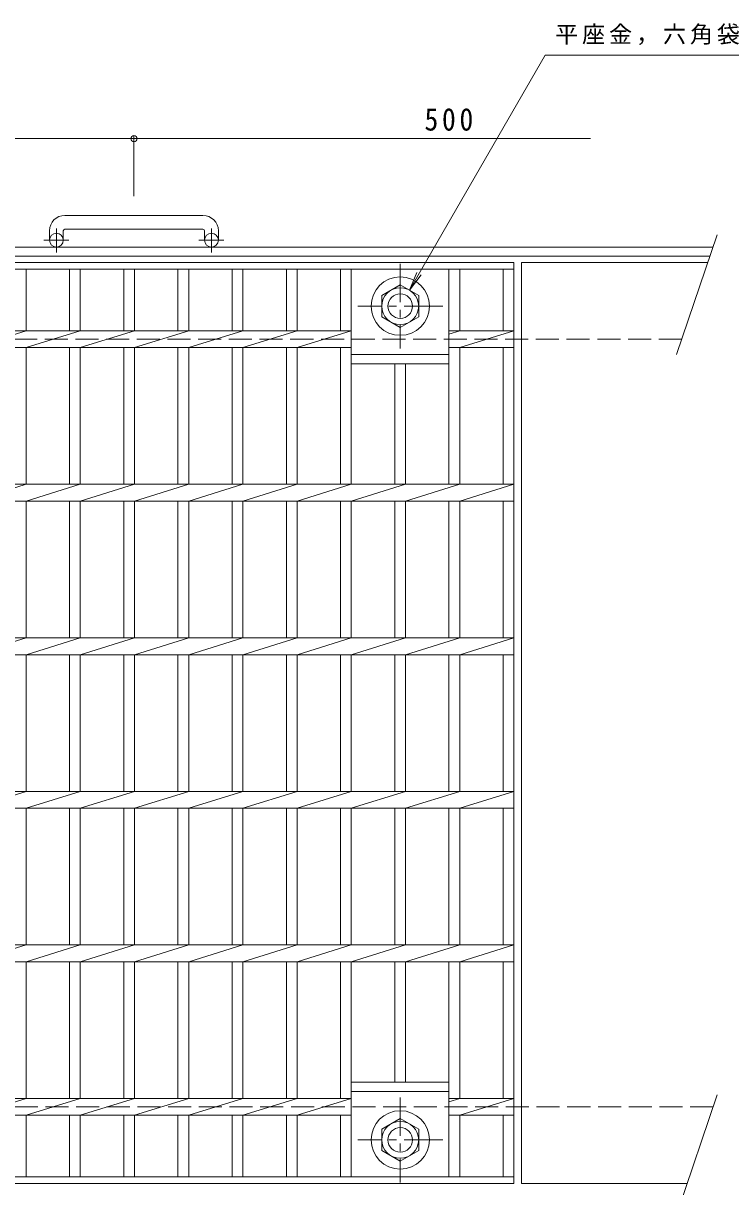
# Model space of a CAD drawing. Units: millimetres, scale not verified. Extents: x -929 to 904, y -686 to 679.
# Drawn here: x -183 to 278, y -153 to 605 of the extents above; entities that cross this region are included whole.
import ezdxf

# ---------------------------------------------------------------- set-up
doc = ezdxf.new("R2010")
doc.units = ezdxf.units.MM
doc.header["$LTSCALE"] = 5
doc.header["$PDMODE"] = 32
doc.header["$PDSIZE"] = 4
doc.linetypes.add('CHAIN1', pattern=[8, 5, -1, 1, -1])
doc.linetypes.add('DASHED3', pattern=[4, 3, -1])
for name, color, linetype, lineweight in [('0-1_躯体', 2, 'Continuous', 9), ('0-2_仕上', 3, 'Continuous', 9), ('0-4_その他', 7, 'Continuous', 9), ('0-5_寸法', 7, 'Continuous', 9)]:
    doc.layers.add(name, color=color, linetype=linetype, lineweight=lineweight)
doc.styles.add('ＭＳ ゴシック', font='')
doc.styles.get('ＭＳ ゴシック').set_extended_font_data('MS Gothic')

msp = doc.modelspace()

# ---------------------------------------------------------------- linework, layer by layer
at = {"layer": '0-1_躯体'}
for p, q in [((-65.846, 479.662), (-155.846, 479.662)), ((-155.846, 470.662), (-65.846, 470.662)), ((-165.846, 469.662), (-165.846, 463.562)), ((-156.846, 469.662), (-156.846, 463.562)), ((-64.846, 469.662), (-64.846, 463.562)), ((-55.846, 469.662), (-55.846, 463.562)), ((269.194, 467.016), (242.591, 388.978)), ((266.483, 459.062), (-860.846, 459.062)), ((264.437, 453.062), (-860.846, 453.062)), ((269.194, -92.984), (242.591, -171.022))]:
    msp.add_line(p, q, dxfattribs=at)
at = {"layer": '0-1_躯体', "linetype": 'CHAIN1'}
for p, q in [((-161.346, 455.454), (-161.346, 471.052)), ((-60.346, 455.454), (-60.346, 471.052)), ((-153.183, 463.562), (-169.59, 463.562)), ((-52.183, 463.562), (-68.59, 463.562)), ((62.655, 448.199), (62.655, 392.925)), ((90.291, 420.562), (35.018, 420.562)), ((62.655, -94.801), (62.655, -150.075)), ((90.291, -122.438), (35.018, -122.438))]:
    msp.add_line(p, q, dxfattribs=at)
at = {"layer": '0-1_躯体', "linetype": 'DASHED3'}
for p, q in [((246.028, 399.062), (-860.846, 399.062)), ((266.483, -100.938), (-860.846, -100.938))]:
    msp.add_line(p, q, dxfattribs=at)
at = {"layer": '0-1_躯体'}
for points in [[(74.655, 427.49), (74.655, 413.634), (62.655, 406.705), (50.655, 413.634), (50.655, 427.49), (62.655, 434.418)], [(74.655, -129.366), (74.655, -115.51), (62.655, -108.581), (50.655, -115.51), (50.655, -129.366), (62.655, -136.295)]]:
    msp.add_lwpolyline(points, close=True, dxfattribs=at)
for centre, radius in [((-161.346, 463.562), 4.5), ((-60.346, 463.562), 4.5), ((62.655, 420.562), 19), ((62.655, 420.562), 12), ((62.655, 420.562), 8), ((62.655, -122.438), 19), ((62.655, -122.438), 12), ((62.655, -122.438), 8)]:
    msp.add_circle(centre, radius, dxfattribs=at)
for centre, radius, start, end in [((-155.846, 469.662), 10, 90, 180), ((-65.846, 469.662), 10, 0, 90), ((-155.846, 469.662), 1, 90, 180), ((-65.846, 469.662), 1, 0, 90)]:
    msp.add_arc(centre, radius, start, end, dxfattribs=at)
at = {"layer": '0-2_仕上'}
for p, q in [((-858.346, 449.062), (136.655, 449.062)), ((136.655, 449.062), (136.655, -150.938)), ((141.655, 449.062), (263.074, 449.062)), ((141.655, 449.062), (141.655, -150.938)), ((-858.346, 444.562), (136.655, 444.562)), ((-181.059, 444.562), (-181.059, 404.562)), ((-152.76, 444.562), (-152.76, 404.562)), ((-145.76, 444.562), (-145.76, 404.562)), ((-117.46, 444.562), (-117.46, 404.562)), ((-110.46, 444.562), (-110.46, 404.562)), ((-82.161, 444.562), (-82.161, 404.562)), ((-75.161, 444.562), (-75.161, 404.562)), ((-46.862, 444.562), (-46.862, 404.562)), ((-39.862, 444.562), (-39.862, 404.562)), ((-11.546, 444.562), (-11.546, 404.562)), ((-4.545, 444.562), (-4.545, 404.562)), ((23.755, 444.562), (23.755, 404.562)), ((30.755, 444.562), (30.755, 304.562)), ((94.354, 444.562), (94.354, 304.562)), ((101.355, 444.562), (101.355, 404.562)), ((129.654, 444.562), (129.654, 404.562)), ((-752.845, 404.562), (30.755, 404.562)), ((-216.358, 393.562), (-181.058, 404.562)), ((-181.059, 393.562), (-145.759, 404.562)), ((-145.76, 393.562), (-110.459, 404.562)), ((-110.46, 393.562), (-75.16, 404.562)), ((-75.161, 393.562), (-39.861, 404.562)), ((-39.846, 393.562), (-4.546, 404.562)), ((-4.546, 393.562), (30.755, 404.562)), ((94.354, 404.562), (136.655, 404.562)), ((94.354, 402.381), (101.355, 404.562)), ((101.354, 393.562), (136.654, 404.562)), ((-752.845, 393.562), (30.755, 393.562)), ((-181.059, 393.562), (-181.059, 304.562)), ((-152.76, 393.562), (-152.76, 304.562)), ((-145.76, 393.562), (-145.76, 304.562)), ((-117.46, 393.562), (-117.46, 304.562)), ((-110.46, 393.562), (-110.46, 304.562)), ((-82.161, 393.562), (-82.161, 304.562)), ((-75.161, 393.562), (-75.161, 304.562)), ((-46.862, 393.562), (-46.862, 304.562)), ((-39.862, 393.562), (-39.862, 304.562)), ((-11.546, 393.562), (-11.546, 304.562)), ((-4.545, 393.562), (-4.545, 304.562)), ((23.755, 393.562), (23.755, 304.562)), ((30.755, 389.063), (94.354, 389.063)), ((94.354, 393.562), (136.655, 393.562)), ((101.355, 393.562), (101.355, 304.562)), ((129.654, 393.562), (129.654, 304.562)), ((30.755, 383.062), (94.354, 383.062)), ((59.054, 383.062), (59.054, 304.562)), ((66.054, 383.062), (66.054, 304.562)), ((-858.346, 304.562), (136.655, 304.562)), ((-216.358, 293.562), (-181.058, 304.562)), ((-181.059, 293.562), (-145.759, 304.562)), ((-145.76, 293.562), (-110.459, 304.562)), ((-110.46, 293.562), (-75.16, 304.562)), ((-75.161, 293.562), (-39.861, 304.562)), ((-39.846, 293.562), (-4.546, 304.562)), ((-4.546, 293.562), (30.754, 304.562)), ((30.754, 293.562), (66.054, 304.562)), ((66.054, 293.562), (101.354, 304.562)), ((101.354, 293.562), (136.654, 304.562)), ((-858.346, 293.562), (136.655, 293.562)), ((-181.059, 293.562), (-181.059, 204.562)), ((-152.76, 293.562), (-152.76, 204.562)), ((-145.76, 293.562), (-145.76, 204.562)), ((-117.46, 293.562), (-117.46, 204.562)), ((-110.46, 293.562), (-110.46, 204.562)), ((-82.161, 293.562), (-82.161, 204.562)), ((-75.161, 293.562), (-75.161, 204.562)), ((-46.862, 293.562), (-46.862, 204.562)), ((-39.862, 293.562), (-39.862, 204.562)), ((-11.546, 293.562), (-11.546, 204.562)), ((-4.545, 293.562), (-4.545, 204.562)), ((23.755, 293.562), (23.755, 204.562)), ((30.755, 293.562), (30.755, 204.562)), ((59.054, 293.562), (59.054, 204.562)), ((66.054, 293.562), (66.054, 204.562)), ((94.354, 293.562), (94.354, 204.562)), ((101.355, 293.562), (101.355, 204.562)), ((129.654, 293.562), (129.654, 204.562)), ((-858.346, 204.562), (136.655, 204.562)), ((-216.358, 193.562), (-181.058, 204.562)), ((-181.059, 193.562), (-145.759, 204.562)), ((-145.76, 193.562), (-110.459, 204.562)), ((-110.46, 193.562), (-75.16, 204.562)), ((-75.161, 193.562), (-39.861, 204.562)), ((-39.846, 193.562), (-4.546, 204.562)), ((-4.546, 193.562), (30.754, 204.562)), ((30.754, 193.562), (66.054, 204.562)), ((66.054, 193.562), (101.354, 204.562)), ((101.354, 193.562), (136.654, 204.562)), ((-858.346, 193.562), (136.655, 193.562)), ((-181.059, 193.562), (-181.059, 104.562)), ((-152.76, 193.562), (-152.76, 104.562)), ((-145.76, 193.562), (-145.76, 104.562)), ((-117.46, 193.562), (-117.46, 104.562)), ((-110.46, 193.562), (-110.46, 104.562)), ((-82.161, 193.562), (-82.161, 104.562)), ((-75.161, 193.562), (-75.161, 104.562)), ((-46.862, 193.562), (-46.862, 104.562)), ((-39.862, 193.562), (-39.862, 104.562)), ((-11.546, 193.562), (-11.546, 104.562)), ((-4.545, 193.562), (-4.545, 104.562)), ((23.755, 193.562), (23.755, 104.562)), ((30.755, 193.562), (30.755, 104.562)), ((59.054, 193.562), (59.054, 104.562)), ((66.054, 193.562), (66.054, 104.562)), ((94.354, 193.562), (94.354, 104.562)), ((101.355, 193.562), (101.355, 104.562)), ((129.654, 193.562), (129.654, 104.562)), ((-858.346, 104.562), (136.655, 104.562)), ((-216.358, 93.562), (-181.058, 104.562)), ((-181.059, 93.562), (-145.759, 104.562)), ((-145.76, 93.562), (-110.459, 104.562)), ((-110.46, 93.562), (-75.16, 104.562)), ((-75.161, 93.562), (-39.861, 104.562)), ((-39.846, 93.562), (-4.546, 104.562)), ((-4.546, 93.562), (30.754, 104.562)), ((30.754, 93.562), (66.054, 104.562)), ((66.054, 93.562), (101.354, 104.562)), ((101.354, 93.562), (136.654, 104.562)), ((-858.346, 93.562), (136.655, 93.562)), ((-181.059, 93.562), (-181.059, 4.562)), ((-152.76, 93.562), (-152.76, 4.562)), ((-145.76, 93.562), (-145.76, 4.562)), ((-117.46, 93.562), (-117.46, 4.562)), ((-110.46, 93.562), (-110.46, 4.562)), ((-82.161, 93.562), (-82.161, 4.562)), ((-75.161, 93.562), (-75.161, 4.562)), ((-46.862, 93.562), (-46.862, 4.562)), ((-39.862, 93.562), (-39.862, 4.562)), ((-11.546, 93.562), (-11.546, 4.562)), ((-4.545, 93.562), (-4.545, 4.562)), ((23.755, 93.562), (23.755, 4.562)), ((30.755, 93.562), (30.755, 4.562)), ((59.054, 93.562), (59.054, 4.562)), ((66.054, 93.562), (66.054, 4.562)), ((94.354, 93.562), (94.354, 4.562)), ((101.355, 93.562), (101.355, 4.562)), ((129.654, 93.562), (129.654, 4.562)), ((-858.346, 4.562), (136.655, 4.562)), ((-216.358, -6.438), (-181.058, 4.562)), ((-181.059, -6.438), (-145.759, 4.562)), ((-145.76, -6.438), (-110.459, 4.562)), ((-110.46, -6.438), (-75.16, 4.562)), ((-75.161, -6.438), (-39.861, 4.562)), ((-39.846, -6.438), (-4.546, 4.562)), ((-4.546, -6.438), (30.754, 4.562)), ((30.754, -6.438), (66.054, 4.562)), ((66.054, -6.438), (101.354, 4.562)), ((101.354, -6.438), (136.654, 4.562)), ((-858.346, -6.438), (136.655, -6.438)), ((-181.059, -6.438), (-181.059, -95.438)), ((-152.76, -6.438), (-152.76, -95.438)), ((-145.76, -6.438), (-145.76, -95.438)), ((-117.46, -6.438), (-117.46, -95.438)), ((-110.46, -6.438), (-110.46, -95.438)), ((-82.161, -6.438), (-82.161, -95.438)), ((-75.161, -6.438), (-75.161, -95.438)), ((-46.862, -6.438), (-46.862, -95.438)), ((-39.862, -6.438), (-39.862, -95.438)), ((-11.546, -6.438), (-11.546, -95.438)), ((-4.545, -6.438), (-4.545, -95.438)), ((23.755, -6.438), (23.755, -95.438)), ((30.755, -6.438), (30.755, -146.438)), ((59.054, -6.438), (59.054, -84.938)), ((66.054, -6.438), (66.054, -84.938)), ((94.354, -6.438), (94.354, -146.438)), ((101.355, -6.438), (101.355, -95.438)), ((129.654, -6.438), (129.654, -95.438)), ((94.354, -84.938), (30.755, -84.938)), ((-752.845, -95.438), (30.755, -95.438)), ((-216.358, -106.437), (-181.058, -95.438)), ((-181.059, -106.437), (-145.759, -95.438)), ((-145.76, -106.437), (-110.459, -95.438)), ((-110.46, -106.437), (-75.16, -95.438)), ((-75.161, -106.437), (-39.861, -95.438)), ((-39.846, -106.437), (-4.546, -95.438)), ((-4.546, -106.437), (30.755, -95.438)), ((94.354, -90.938), (30.755, -90.938)), ((94.354, -95.438), (136.655, -95.438)), ((94.354, -97.619), (101.354, -95.438)), ((101.354, -106.437), (136.654, -95.438)), ((-752.845, -106.438), (30.755, -106.438)), ((-181.059, -106.438), (-181.059, -146.438)), ((-152.76, -106.438), (-152.76, -146.438)), ((-145.76, -106.438), (-145.76, -146.438)), ((-117.46, -106.438), (-117.46, -146.438)), ((-110.46, -106.438), (-110.46, -146.438)), ((-82.161, -106.438), (-82.161, -146.438)), ((-75.161, -106.438), (-75.161, -146.438)), ((-46.862, -106.438), (-46.862, -146.438)), ((-39.862, -106.438), (-39.862, -146.438)), ((-11.546, -106.438), (-11.546, -146.438)), ((-4.545, -106.438), (-4.545, -146.438)), ((23.755, -106.438), (23.755, -146.438)), ((94.354, -106.438), (136.655, -106.438)), ((101.355, -106.438), (101.355, -146.438)), ((129.654, -106.438), (129.654, -146.438)), ((136.655, -146.438), (-858.346, -146.438)), ((136.655, -150.938), (-858.346, -150.938)), ((141.655, -150.938), (249.438, -150.938))]:
    msp.add_line(p, q, dxfattribs=at)
at = {"layer": '0-4_その他'}
for p, q in [((-110.846, 492.162), (-110.846, 531.162)), ((-860.846, 529.662), (186.654, 529.662))]:
    msp.add_line(p, q, dxfattribs=at)
msp.add_point((-110.846, 529.662), dxfattribs=at)
at = {"layer": '0-5_寸法'}
for q in [(73.438, 442.503), (76.264, 440.871)]:
    msp.add_line((68.655, 430.954), q, dxfattribs=at)
msp.add_lwpolyline([(68.655, 430.954), (157.064, 584.083), (357.294, 584.083)], dxfattribs=at)

# ---------------------------------------------------------------- texts
at = {"layer": '0-4_その他', "color": 2, "insert": (78.432, 534.662), "char_height": 14.66, "attachment_point": 7, "style": 'ＭＳ ゴシック'}
msp.add_mtext('\\T1.27;\\W0.9;500', dxfattribs=at)
at = {"layer": '0-5_寸法', "insert": (163.576, 590.536), "char_height": 11, "attachment_point": 7, "style": 'ＭＳ ゴシック'}
msp.add_mtext('\\T1.17;平座金，六角袋Ｕナット', dxfattribs=at)

doc.saveas('drawing.dxf')
